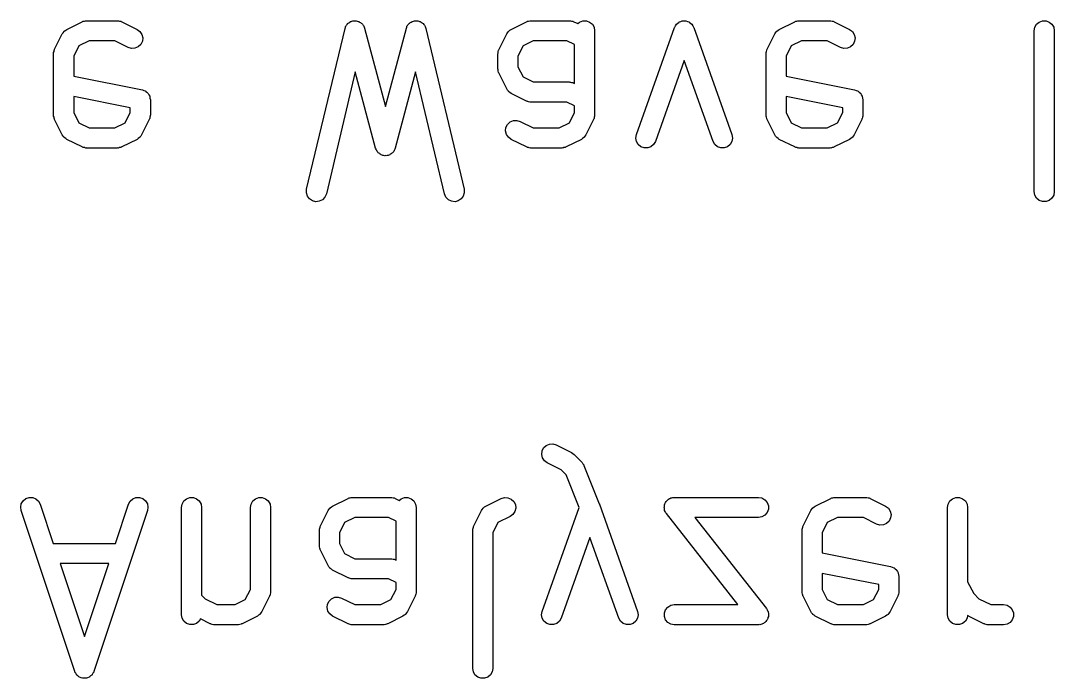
# Model space of a CAD drawing. Extents: x 91.3 to 189.8, y -113.5 to -60.4.
# Drawn here: x 175.52 to 180.66, y -96.21 to -92.94 of the extents above; entities that cross this region are included whole.
import ezdxf

# ---------------------------------------------------------------- set-up
doc = ezdxf.new("R2010")
doc.units = 0
doc.header["$MEASUREMENT"] = 0
doc.layers.add('BLACK', color=7, linetype='CONTINUOUS')

msp = doc.modelspace()

# ---------------------------------------------------------------- linework, layer by layer
at = {"layer": 'Black'}
for p, q in [((175.745, -92.9858), (175.75, -92.9815)), ((175.75, -92.9815), (175.827, -92.9434)), ((175.827, -92.9434), (175.829, -92.9426)), ((175.829, -92.9426), (175.832, -92.9411)), ((175.832, -92.9411), (175.838, -92.9401)), ((175.838, -92.9401), (175.843, -92.9384)), ((175.843, -92.9384), (175.846, -92.9386)), ((175.846, -92.9386), (175.849, -92.9381)), ((175.849, -92.9381), (176.001, -92.9381)), ((176.001, -92.9381), (176.004, -92.9386)), ((176.004, -92.9386), (176.007, -92.9384)), ((176.007, -92.9384), (176.013, -92.9401)), ((176.013, -92.9401), (176.019, -92.9411)), ((176.019, -92.9411), (176.021, -92.9426)), ((176.021, -92.9426), (176.024, -92.9434)), ((176.024, -92.9434), (176.1, -92.9815)), ((176.1, -92.9815), (176.114, -92.9918)), ((176.943, -93.7765), (177.134, -92.9765)), ((177.134, -92.9765), (177.136, -92.9718)), ((177.136, -92.9718), (177.137, -92.9669)), ((177.137, -92.9669), (177.139, -92.9639)), ((177.139, -92.9639), (177.141, -92.9606)), ((177.141, -92.9606), (177.144, -92.9569)), ((177.144, -92.9569), (177.147, -92.9527)), ((177.147, -92.9527), (177.15, -92.9506)), ((177.15, -92.9506), (177.153, -92.948)), ((177.153, -92.948), (177.157, -92.9457)), ((177.157, -92.9457), (177.161, -92.9428)), ((177.161, -92.9428), (177.165, -92.9418)), ((177.165, -92.9418), (177.168, -92.9402)), ((177.168, -92.9402), (177.173, -92.9396)), ((177.173, -92.9396), (177.178, -92.9383)), ((177.178, -92.9383), (177.182, -92.9386)), ((177.182, -92.9386), (177.185, -92.9382)), ((177.185, -92.9382), (177.19, -92.9394)), ((177.19, -92.9394), (177.195, -92.9398)), ((177.195, -92.9398), (177.199, -92.9414)), ((177.199, -92.9414), (177.202, -92.9422)), ((177.202, -92.9422), (177.206, -92.945)), ((177.206, -92.945), (177.211, -92.9472)), ((177.211, -92.9472), (177.214, -92.9498)), ((177.214, -92.9498), (177.217, -92.9518)), ((177.217, -92.9518), (177.22, -92.9559)), ((177.22, -92.9559), (177.223, -92.9595)), ((177.223, -92.9595), (177.225, -92.9628)), ((177.225, -92.9628), (177.227, -92.9657)), ((177.227, -92.9657), (177.229, -92.9706)), ((177.229, -92.9706), (177.231, -92.9752)), ((177.231, -92.9752), (177.335, -93.3655)), ((177.335, -93.3655), (177.439, -92.9752)), ((177.439, -92.9752), (177.441, -92.9706)), ((177.441, -92.9706), (177.442, -92.9657)), ((177.442, -92.9657), (177.445, -92.9628)), ((177.445, -92.9628), (177.446, -92.9595)), ((177.446, -92.9595), (177.45, -92.9559)), ((177.45, -92.9559), (177.453, -92.9518)), ((177.453, -92.9518), (177.456, -92.9498)), ((177.456, -92.9498), (177.458, -92.9472)), ((177.458, -92.9472), (177.463, -92.945)), ((177.463, -92.945), (177.467, -92.9422)), ((177.467, -92.9422), (177.471, -92.9414)), ((177.471, -92.9414), (177.474, -92.9398)), ((177.474, -92.9398), (177.479, -92.9394)), ((177.479, -92.9394), (177.484, -92.9382)), ((177.484, -92.9382), (177.488, -92.9386)), ((177.488, -92.9386), (177.491, -92.9383)), ((177.491, -92.9383), (177.496, -92.9396)), ((177.496, -92.9396), (177.501, -92.9402)), ((177.501, -92.9402), (177.505, -92.9418)), ((177.505, -92.9418), (177.508, -92.9428)), ((177.508, -92.9428), (177.512, -92.9457)), ((177.512, -92.9457), (177.517, -92.948)), ((177.517, -92.948), (177.519, -92.9506)), ((177.519, -92.9506), (177.522, -92.9527)), ((177.522, -92.9527), (177.525, -92.9569)), ((177.525, -92.9569), (177.529, -92.9606)), ((177.529, -92.9606), (177.53, -92.9639)), ((177.53, -92.9639), (177.532, -92.9669)), ((177.532, -92.9669), (177.534, -92.9718)), ((177.534, -92.9718), (177.536, -92.9765)), ((177.536, -92.9765), (177.726, -93.7765)), ((177.954, -92.9858), (177.96, -92.9815)), ((177.96, -92.9815), (178.036, -92.9434)), ((178.036, -92.9434), (178.039, -92.9426)), ((178.039, -92.9426), (178.041, -92.9411)), ((178.041, -92.9411), (178.047, -92.9401)), ((178.047, -92.9401), (178.053, -92.9384)), ((178.053, -92.9384), (178.056, -92.9386)), ((178.056, -92.9386), (178.059, -92.9381)), ((178.059, -92.9381), (178.249, -92.9381)), ((178.249, -92.9381), (178.252, -92.9386)), ((178.252, -92.9386), (178.255, -92.9384)), ((178.255, -92.9384), (178.26, -92.9401)), ((178.26, -92.9401), (178.266, -92.9411)), ((178.266, -92.9411), (178.269, -92.9426)), ((178.269, -92.9426), (178.271, -92.9434)), ((178.271, -92.9434), (178.291, -92.9529)), ((178.291, -92.9529), (178.3, -92.9448)), ((178.3, -92.9448), (178.317, -92.9389)), ((178.317, -92.9389), (178.334, -92.9389)), ((178.334, -92.9389), (178.35, -92.9448)), ((178.35, -92.9448), (178.364, -92.956)), ((178.364, -92.956), (178.372, -92.971)), ((178.372, -92.971), (178.375, -92.9881)), ((178.583, -93.5046), (178.773, -92.9713)), ((178.773, -92.9713), (178.774, -92.971)), ((178.774, -92.9707), (178.778, -92.9635)), ((178.774, -92.971), (178.774, -92.9707)), ((178.778, -92.9635), (178.782, -92.9562)), ((178.782, -92.9557), (178.789, -92.9504)), ((178.782, -92.956), (178.782, -92.9557)), ((178.782, -92.9562), (178.782, -92.956)), ((178.789, -92.9504), (178.795, -92.9449)), ((178.795, -92.9449), (178.796, -92.9448)), ((178.796, -92.9446), (178.804, -92.9418)), ((178.796, -92.9448), (178.796, -92.9446)), ((178.804, -92.9418), (178.811, -92.9389)), ((178.811, -92.9389), (178.812, -92.9389)), ((178.812, -92.9389), (178.812, -92.9388)), ((178.812, -92.9388), (178.82, -92.9389)), ((178.82, -92.9389), (178.829, -92.9388)), ((178.829, -92.9388), (178.829, -92.9389)), ((178.829, -92.9389), (178.829, -92.9389)), ((178.829, -92.9389), (178.837, -92.9418)), ((178.837, -92.9418), (178.845, -92.9446)), ((178.845, -92.9446), (178.845, -92.9448)), ((178.845, -92.9448), (178.846, -92.9449)), ((178.846, -92.9449), (178.852, -92.9504)), ((178.852, -92.9504), (178.859, -92.9557)), ((178.859, -92.9557), (178.859, -92.956)), ((178.859, -92.956), (178.859, -92.9562)), ((178.859, -92.9562), (178.863, -92.9635)), ((178.863, -92.9635), (178.867, -92.9707)), ((178.867, -92.9707), (178.867, -92.971)), ((178.867, -92.971), (178.868, -92.9713)), ((178.868, -92.9713), (179.058, -93.5046)), ((179.287, -92.9858), (179.293, -92.9815)), ((179.293, -92.9815), (179.37, -92.9434)), ((179.37, -92.9434), (179.372, -92.9426)), ((179.372, -92.9426), (179.375, -92.9411)), ((179.375, -92.9411), (179.381, -92.9401)), ((179.381, -92.9401), (179.386, -92.9384)), ((179.386, -92.9384), (179.389, -92.9386)), ((179.389, -92.9386), (179.392, -92.9381)), ((179.392, -92.9381), (179.544, -92.9381)), ((179.544, -92.9381), (179.547, -92.9386)), ((179.547, -92.9386), (179.55, -92.9384)), ((179.55, -92.9384), (179.556, -92.9401)), ((179.556, -92.9401), (179.561, -92.9411)), ((179.561, -92.9411), (179.564, -92.9426)), ((179.564, -92.9426), (179.567, -92.9434)), ((179.567, -92.9434), (179.643, -92.9815)), ((179.643, -92.9815), (179.657, -92.9918)), ((180.561, -92.9881), (180.564, -92.971)), ((180.564, -92.971), (180.573, -92.956)), ((180.573, -92.956), (180.586, -92.9448)), ((180.586, -92.9448), (180.602, -92.9389)), ((180.602, -92.9389), (180.62, -92.9389)), ((180.62, -92.9389), (180.636, -92.9448)), ((180.636, -92.9448), (180.649, -92.956)), ((180.649, -92.956), (180.658, -92.971)), ((180.658, -92.971), (180.661, -92.9881)), ((175.69, -93.08), (175.728, -93.0038)), ((175.728, -93.0038), (175.733, -92.9979)), ((175.733, -92.9979), (175.737, -92.9918)), ((175.737, -92.9918), (175.738, -92.991)), ((175.738, -92.9899), (175.745, -92.9858)), ((175.738, -92.991), (175.738, -92.9899)), ((176.114, -92.9918), (176.123, -93.0063)), ((176.123, -93.0063), (176.128, -93.0232)), ((176.128, -93.0232), (176.126, -93.0404)), ((177.9, -93.08), (177.938, -93.0038)), ((177.938, -93.0038), (177.942, -92.9979)), ((177.942, -92.9979), (177.946, -92.9918)), ((177.946, -92.9918), (177.947, -92.991)), ((177.947, -92.991), (177.948, -92.9899)), ((177.948, -92.9899), (177.954, -92.9858)), ((178.375, -92.9881), (178.375, -93.4071)), ((179.233, -93.08), (179.271, -93.0038)), ((179.271, -93.0038), (179.275, -92.9979)), ((179.275, -92.9979), (179.279, -92.9918)), ((179.279, -92.9918), (179.281, -92.991)), ((179.281, -92.9899), (179.287, -92.9858)), ((179.281, -92.991), (179.281, -92.9899)), ((179.657, -92.9918), (179.666, -93.0063)), ((179.666, -93.0063), (179.67, -93.0232)), ((179.67, -93.0232), (179.668, -93.0404)), ((180.561, -93.7881), (180.561, -92.9881)), ((180.661, -92.9881), (180.661, -93.7881)), ((175.687, -93.0911), (175.688, -93.0853)), ((175.688, -93.0853), (175.689, -93.0828)), ((175.689, -93.0828), (175.69, -93.08)), ((175.81, -93.0635), (175.785, -93.1142)), ((175.861, -93.0381), (175.81, -93.0635)), ((175.99, -93.0381), (175.861, -93.0381)), ((176.055, -93.0709), (175.99, -93.0381)), ((176.072, -93.0759), (176.055, -93.0709)), ((176.089, -93.0748), (176.072, -93.0759)), ((176.105, -93.0679), (176.089, -93.0748)), ((176.118, -93.056), (176.105, -93.0679)), ((176.126, -93.0404), (176.118, -93.056)), ((177.896, -93.0911), (177.897, -93.0853)), ((177.897, -93.0853), (177.899, -93.0828)), ((177.899, -93.0828), (177.9, -93.08)), ((178.02, -93.0635), (177.994, -93.1142)), ((178.07, -93.0381), (178.02, -93.0635)), ((178.237, -93.0381), (178.07, -93.0381)), ((178.275, -93.0571), (178.237, -93.0381)), ((178.275, -93.2501), (178.275, -93.0571)), ((179.23, -93.0911), (179.231, -93.0853)), ((179.231, -93.0853), (179.232, -93.0828)), ((179.232, -93.0828), (179.233, -93.08)), ((179.353, -93.0635), (179.328, -93.1142)), ((179.404, -93.0381), (179.353, -93.0635)), ((179.532, -93.0381), (179.404, -93.0381)), ((179.598, -93.0709), (179.532, -93.0381)), ((179.615, -93.0759), (179.598, -93.0709)), ((179.632, -93.0748), (179.615, -93.0759)), ((179.648, -93.0679), (179.632, -93.0748)), ((179.661, -93.056), (179.648, -93.0679)), ((179.668, -93.0404), (179.661, -93.056)), ((175.685, -93.0967), (175.687, -93.0911)), ((175.685, -93.0995), (175.685, -93.0967)), ((175.685, -93.1024), (175.685, -93.0995)), ((175.685, -93.4071), (175.685, -93.1024)), ((175.785, -93.1142), (175.785, -93.2138)), ((177.894, -93.1024), (177.895, -93.0995)), ((177.894, -93.1786), (177.894, -93.1024)), ((177.895, -93.0967), (177.896, -93.0911)), ((177.895, -93.0995), (177.895, -93.0967)), ((177.994, -93.1142), (177.994, -93.1668)), ((178.82, -93.1368), (178.677, -93.5382)), ((178.964, -93.5382), (178.82, -93.1368)), ((179.228, -93.0967), (179.23, -93.0911)), ((179.228, -93.0995), (179.228, -93.0967)), ((179.228, -93.1024), (179.228, -93.0995)), ((179.228, -93.4071), (179.228, -93.1024)), ((179.328, -93.1142), (179.328, -93.2138)), ((177.895, -93.1814), (177.894, -93.1786)), ((177.895, -93.1843), (177.895, -93.1814)), ((177.896, -93.1899), (177.895, -93.1843)), ((177.994, -93.1668), (178.02, -93.2175)), ((175.785, -93.2138), (176.126, -93.2819)), ((177.185, -93.1924), (177.041, -93.7997)), ((177.286, -93.5724), (177.185, -93.1924)), ((177.484, -93.1924), (177.383, -93.5724)), ((177.629, -93.7997), (177.484, -93.1924)), ((177.897, -93.1957), (177.896, -93.1899)), ((177.899, -93.1982), (177.897, -93.1957)), ((177.9, -93.2009), (177.899, -93.1982)), ((177.938, -93.2771), (177.9, -93.2009)), ((178.02, -93.2175), (178.07, -93.2429)), ((179.328, -93.2138), (179.668, -93.2819)), ((176.126, -93.2819), (176.133, -93.2849)), ((176.133, -93.2849), (176.141, -93.2877)), ((176.141, -93.2877), (176.141, -93.288)), ((176.141, -93.288), (176.142, -93.2882)), ((176.142, -93.2882), (176.148, -93.2936)), ((177.942, -93.283), (177.938, -93.2771)), ((177.946, -93.2891), (177.942, -93.283)), ((177.947, -93.29), (177.946, -93.2891)), ((177.948, -93.2911), (177.947, -93.29)), ((178.07, -93.2429), (178.249, -93.2429)), ((178.249, -93.2429), (178.252, -93.2434)), ((178.252, -93.2434), (178.255, -93.2432)), ((178.255, -93.2432), (178.26, -93.2449)), ((178.26, -93.2449), (178.266, -93.2459)), ((178.266, -93.2459), (178.269, -93.2473)), ((178.269, -93.2473), (178.271, -93.2481)), ((178.271, -93.2481), (178.275, -93.2501)), ((179.668, -93.2819), (179.676, -93.2849)), ((179.676, -93.2849), (179.684, -93.2877)), ((179.684, -93.2877), (179.684, -93.288)), ((179.684, -93.288), (179.685, -93.2882)), ((179.685, -93.2882), (179.691, -93.2936)), ((176.066, -93.3719), (175.785, -93.3158)), ((175.785, -93.3158), (175.785, -93.3953)), ((176.148, -93.2936), (176.154, -93.2988)), ((176.154, -93.2988), (176.154, -93.2993)), ((176.154, -93.2993), (176.155, -93.2997)), ((176.155, -93.2997), (176.159, -93.3068)), ((176.159, -93.3068), (176.163, -93.3139)), ((176.163, -93.3139), (176.163, -93.3144)), ((176.163, -93.3144), (176.163, -93.3149)), ((176.163, -93.3149), (176.164, -93.3229)), ((176.164, -93.3229), (176.166, -93.331)), ((176.166, -93.331), (176.166, -93.4071)), ((177.954, -93.2951), (177.948, -93.2911)), ((177.96, -93.2995), (177.954, -93.2951)), ((178.036, -93.3376), (177.96, -93.2995)), ((178.039, -93.3384), (178.036, -93.3376)), ((178.041, -93.3398), (178.039, -93.3384)), ((178.047, -93.3409), (178.041, -93.3398)), ((178.053, -93.3425), (178.047, -93.3409)), ((178.056, -93.3424), (178.053, -93.3425)), ((178.059, -93.3429), (178.056, -93.3424)), ((179.609, -93.3719), (179.328, -93.3158)), ((179.328, -93.3158), (179.328, -93.3953)), ((179.691, -93.2936), (179.697, -93.2988)), ((179.697, -93.2988), (179.697, -93.2993)), ((179.697, -93.2993), (179.698, -93.2997)), ((179.698, -93.2997), (179.701, -93.3068)), ((179.701, -93.3068), (179.706, -93.3139)), ((179.706, -93.3139), (179.706, -93.3144)), ((179.706, -93.3144), (179.706, -93.3149)), ((179.706, -93.3149), (179.707, -93.3229)), ((179.707, -93.3229), (179.709, -93.331)), ((179.709, -93.331), (179.709, -93.4071)), ((176.066, -93.3953), (176.066, -93.3719)), ((178.237, -93.3429), (178.059, -93.3429)), ((178.275, -93.3619), (178.237, -93.3429)), ((178.275, -93.3953), (178.275, -93.3619)), ((179.609, -93.3953), (179.609, -93.3719)), ((175.685, -93.41), (175.685, -93.4071)), ((175.685, -93.4129), (175.685, -93.41)), ((175.687, -93.4185), (175.685, -93.4129)), ((175.688, -93.4242), (175.687, -93.4185)), ((175.689, -93.4267), (175.688, -93.4242)), ((175.69, -93.4295), (175.689, -93.4267)), ((175.728, -93.5057), (175.69, -93.4295)), ((175.785, -93.3953), (175.81, -93.4461)), ((176.04, -93.4461), (176.066, -93.3953)), ((176.16, -93.4295), (176.122, -93.5057)), ((176.161, -93.4267), (176.16, -93.4295)), ((176.163, -93.4242), (176.161, -93.4267)), ((176.164, -93.4185), (176.163, -93.4242)), ((176.165, -93.4129), (176.164, -93.4185)), ((176.166, -93.4071), (176.165, -93.41)), ((176.165, -93.41), (176.165, -93.4129)), ((177.942, -93.4535), (177.955, -93.4416)), ((177.955, -93.4416), (177.971, -93.4347)), ((177.971, -93.4347), (177.988, -93.4337)), ((177.988, -93.4337), (178.005, -93.4386)), ((178.005, -93.4386), (178.07, -93.4714)), ((178.25, -93.4461), (178.275, -93.3953)), ((178.37, -93.4295), (178.332, -93.5057)), ((178.371, -93.4267), (178.37, -93.4295)), ((178.372, -93.4242), (178.371, -93.4267)), ((178.373, -93.4185), (178.372, -93.4242)), ((178.375, -93.4129), (178.373, -93.4185)), ((178.375, -93.4071), (178.375, -93.41)), ((178.375, -93.41), (178.375, -93.4129)), ((179.228, -93.41), (179.228, -93.4071)), ((179.228, -93.4129), (179.228, -93.41)), ((179.23, -93.4185), (179.228, -93.4129)), ((179.231, -93.4242), (179.23, -93.4185)), ((179.232, -93.4267), (179.231, -93.4242)), ((179.233, -93.4295), (179.232, -93.4267)), ((179.271, -93.5057), (179.233, -93.4295)), ((179.328, -93.3953), (179.353, -93.4461)), ((179.583, -93.4461), (179.609, -93.3953)), ((179.703, -93.4295), (179.665, -93.5057)), ((179.704, -93.4267), (179.703, -93.4295)), ((179.706, -93.4242), (179.704, -93.4267)), ((179.707, -93.4185), (179.706, -93.4242)), ((179.708, -93.4129), (179.707, -93.4185)), ((179.709, -93.4071), (179.708, -93.41)), ((179.708, -93.41), (179.708, -93.4129)), ((175.81, -93.4461), (175.861, -93.4714)), ((175.861, -93.4714), (175.99, -93.4714)), ((175.99, -93.4714), (176.04, -93.4461)), ((177.932, -93.4863), (177.934, -93.4691)), ((177.937, -93.5032), (177.932, -93.4863)), ((177.934, -93.4691), (177.942, -93.4535)), ((178.07, -93.4714), (178.199, -93.4714)), ((178.199, -93.4714), (178.25, -93.4461)), ((179.353, -93.4461), (179.404, -93.4714)), ((179.404, -93.4714), (179.532, -93.4714)), ((179.532, -93.4714), (179.583, -93.4461)), ((175.733, -93.5116), (175.728, -93.5057)), ((175.737, -93.5177), (175.733, -93.5116)), ((175.738, -93.5185), (175.737, -93.5177)), ((175.738, -93.5196), (175.738, -93.5185)), ((175.745, -93.5237), (175.738, -93.5196)), ((175.75, -93.5281), (175.745, -93.5237)), ((175.827, -93.5661), (175.75, -93.5281)), ((176.1, -93.5281), (176.024, -93.5661)), ((176.106, -93.5237), (176.1, -93.5281)), ((176.112, -93.5196), (176.106, -93.5237)), ((176.113, -93.5185), (176.112, -93.5196)), ((176.114, -93.5177), (176.113, -93.5185)), ((176.118, -93.5116), (176.114, -93.5177)), ((176.122, -93.5057), (176.118, -93.5116)), ((177.946, -93.5177), (177.937, -93.5032)), ((177.96, -93.5281), (177.946, -93.5177)), ((178.036, -93.5661), (177.96, -93.5281)), ((178.31, -93.5281), (178.233, -93.5661)), ((178.315, -93.5237), (178.31, -93.5281)), ((178.322, -93.5196), (178.315, -93.5237)), ((178.323, -93.5177), (178.322, -93.5185)), ((178.322, -93.5185), (178.322, -93.5196)), ((178.327, -93.5116), (178.323, -93.5177)), ((178.332, -93.5057), (178.327, -93.5116)), ((178.58, -93.5217), (178.583, -93.5046)), ((178.583, -93.5388), (178.58, -93.5217)), ((178.592, -93.5538), (178.583, -93.5388)), ((178.677, -93.5382), (178.668, -93.5533)), ((178.972, -93.5533), (178.964, -93.5382)), ((179.058, -93.5388), (179.049, -93.5538)), ((179.058, -93.5046), (179.061, -93.5217)), ((179.061, -93.5217), (179.058, -93.5388)), ((179.275, -93.5116), (179.271, -93.5057)), ((179.279, -93.5177), (179.275, -93.5116)), ((179.281, -93.5185), (179.279, -93.5177)), ((179.281, -93.5196), (179.281, -93.5185)), ((179.287, -93.5237), (179.281, -93.5196)), ((179.293, -93.5281), (179.287, -93.5237)), ((179.37, -93.5661), (179.293, -93.5281)), ((179.643, -93.5281), (179.567, -93.5661)), ((179.649, -93.5237), (179.643, -93.5281)), ((179.655, -93.5196), (179.649, -93.5237)), ((179.656, -93.5185), (179.655, -93.5196)), ((179.657, -93.5177), (179.656, -93.5185)), ((179.661, -93.5116), (179.657, -93.5177)), ((179.665, -93.5057), (179.661, -93.5116)), ((175.829, -93.567), (175.827, -93.5661)), ((175.832, -93.5684), (175.829, -93.567)), ((175.838, -93.5694), (175.832, -93.5684)), ((175.843, -93.5711), (175.838, -93.5694)), ((175.846, -93.5709), (175.843, -93.5711)), ((175.849, -93.5714), (175.846, -93.5709)), ((176.001, -93.5714), (175.849, -93.5714)), ((176.004, -93.5709), (176.001, -93.5714)), ((176.007, -93.5711), (176.004, -93.5709)), ((176.013, -93.5694), (176.007, -93.5711)), ((176.019, -93.5684), (176.013, -93.5694)), ((176.021, -93.567), (176.019, -93.5684)), ((176.024, -93.5661), (176.021, -93.567)), ((177.288, -93.5764), (177.286, -93.5724)), ((177.289, -93.5807), (177.288, -93.5764)), ((177.292, -93.5842), (177.289, -93.5807)), ((177.294, -93.5882), (177.292, -93.5842)), ((177.297, -93.5913), (177.294, -93.5882)), ((177.299, -93.5949), (177.297, -93.5913)), ((177.303, -93.5974), (177.299, -93.5949)), ((177.306, -93.6004), (177.303, -93.5974)), ((177.367, -93.5974), (177.363, -93.6004)), ((177.37, -93.5949), (177.367, -93.5974)), ((177.373, -93.5913), (177.37, -93.5949)), ((177.376, -93.5882), (177.373, -93.5913)), ((177.378, -93.5842), (177.376, -93.5882)), ((177.38, -93.5807), (177.378, -93.5842)), ((177.381, -93.5764), (177.38, -93.5807)), ((177.383, -93.5724), (177.381, -93.5764)), ((178.039, -93.567), (178.036, -93.5661)), ((178.041, -93.5684), (178.039, -93.567)), ((178.047, -93.5694), (178.041, -93.5684)), ((178.053, -93.5711), (178.047, -93.5694)), ((178.056, -93.5709), (178.053, -93.5711)), ((178.059, -93.5714), (178.056, -93.5709)), ((178.211, -93.5714), (178.059, -93.5714)), ((178.214, -93.5709), (178.211, -93.5714)), ((178.217, -93.5711), (178.214, -93.5709)), ((178.222, -93.5694), (178.217, -93.5711)), ((178.228, -93.5684), (178.222, -93.5694)), ((178.231, -93.567), (178.228, -93.5684)), ((178.233, -93.5661), (178.231, -93.567)), ((178.605, -93.5649), (178.592, -93.5538)), ((178.622, -93.5707), (178.605, -93.5649)), ((178.639, -93.5706), (178.622, -93.5707)), ((178.655, -93.5646), (178.639, -93.5706)), ((178.668, -93.5533), (178.655, -93.5646)), ((178.986, -93.5646), (178.972, -93.5533)), ((179.002, -93.5706), (178.986, -93.5646)), ((179.019, -93.5707), (179.002, -93.5706)), ((179.036, -93.5649), (179.019, -93.5707)), ((179.049, -93.5538), (179.036, -93.5649)), ((179.372, -93.567), (179.37, -93.5661)), ((179.375, -93.5684), (179.372, -93.567)), ((179.381, -93.5694), (179.375, -93.5684)), ((179.386, -93.5711), (179.381, -93.5694)), ((179.389, -93.5709), (179.386, -93.5711)), ((179.392, -93.5714), (179.389, -93.5709)), ((179.544, -93.5714), (179.392, -93.5714)), ((179.547, -93.5709), (179.544, -93.5714)), ((179.55, -93.5711), (179.547, -93.5709)), ((179.556, -93.5694), (179.55, -93.5711)), ((179.561, -93.5684), (179.556, -93.5694)), ((179.564, -93.567), (179.561, -93.5684)), ((179.567, -93.5661), (179.564, -93.567)), ((177.31, -93.6023), (177.306, -93.6004)), ((177.314, -93.6049), (177.31, -93.6023)), ((177.318, -93.606), (177.314, -93.6049)), ((177.322, -93.6078), (177.318, -93.606)), ((177.326, -93.6082), (177.322, -93.6078)), ((177.33, -93.6093), (177.326, -93.6082)), ((177.335, -93.609), (177.33, -93.6093)), ((177.339, -93.6093), (177.335, -93.609)), ((177.343, -93.6082), (177.339, -93.6093)), ((177.348, -93.6078), (177.343, -93.6082)), ((177.352, -93.606), (177.348, -93.6078)), ((177.356, -93.6049), (177.352, -93.606)), ((177.359, -93.6023), (177.356, -93.6049)), ((177.363, -93.6004), (177.359, -93.6023)), ((176.942, -93.7938), (176.943, -93.7765)), ((176.947, -93.8105), (176.942, -93.7938)), ((177.041, -93.7997), (177.034, -93.8156)), ((177.636, -93.8156), (177.629, -93.7997)), ((177.727, -93.7938), (177.722, -93.8105)), ((177.726, -93.7765), (177.727, -93.7938)), ((180.564, -93.8052), (180.561, -93.7881)), ((180.661, -93.7881), (180.658, -93.8052)), ((176.958, -93.8244), (176.947, -93.8105)), ((176.972, -93.834), (176.958, -93.8244)), ((176.989, -93.838), (176.972, -93.834)), ((177.006, -93.836), (176.989, -93.838)), ((177.022, -93.8282), (177.006, -93.836)), ((177.034, -93.8156), (177.022, -93.8282)), ((177.648, -93.8282), (177.636, -93.8156)), ((177.663, -93.836), (177.648, -93.8282)), ((177.681, -93.838), (177.663, -93.836)), ((177.697, -93.834), (177.681, -93.838)), ((177.712, -93.8244), (177.697, -93.834)), ((177.722, -93.8105), (177.712, -93.8244)), ((180.573, -93.8202), (180.564, -93.8052)), ((180.586, -93.8314), (180.573, -93.8202)), ((180.602, -93.8373), (180.586, -93.8314)), ((180.62, -93.8373), (180.602, -93.8373)), ((180.636, -93.8314), (180.62, -93.8373)), ((180.649, -93.8202), (180.636, -93.8314)), ((180.658, -93.8052), (180.649, -93.8202)), ((178.112, -95.0944), (178.114, -95.0772)), ((178.114, -95.0772), (178.121, -95.0616)), ((178.121, -95.0616), (178.134, -95.0497)), ((178.134, -95.0497), (178.15, -95.0428)), ((178.15, -95.0428), (178.167, -95.0418)), ((178.167, -95.0418), (178.184, -95.0467)), ((178.184, -95.0467), (178.26, -95.0848)), ((178.26, -95.0848), (178.266, -95.0896)), ((178.266, -95.0896), (178.273, -95.0942)), ((178.116, -95.1113), (178.112, -95.0944)), ((178.125, -95.1258), (178.116, -95.1113)), ((178.139, -95.1362), (178.125, -95.1258)), ((178.208, -95.1706), (178.139, -95.1362)), ((178.273, -95.0942), (178.311, -95.1323)), ((178.311, -95.1323), (178.312, -95.1334)), ((178.312, -95.1334), (178.313, -95.1343)), ((178.313, -95.1343), (178.317, -95.1405)), ((178.317, -95.1405), (178.321, -95.1465)), ((178.233, -95.1957), (178.208, -95.1706)), ((178.321, -95.1465), (178.321, -95.1478)), ((178.321, -95.1478), (178.322, -95.149)), ((178.322, -95.149), (178.398, -95.3395)), ((178.298, -95.3591), (178.233, -95.1957)), ((175.521, -95.3567), (175.524, -95.3397)), ((175.524, -95.3397), (175.534, -95.3249)), ((175.534, -95.3249), (175.547, -95.3141)), ((175.547, -95.3141), (175.564, -95.3086)), ((175.564, -95.3086), (175.581, -95.3091)), ((175.581, -95.3091), (175.597, -95.3155)), ((175.597, -95.3155), (175.61, -95.327)), ((175.61, -95.327), (175.618, -95.3423)), ((175.618, -95.3423), (175.683, -95.5367)), ((175.992, -95.5367), (176.057, -95.3423)), ((176.057, -95.3423), (176.065, -95.327)), ((176.065, -95.327), (176.078, -95.3155)), ((176.078, -95.3155), (176.094, -95.3091)), ((176.094, -95.3091), (176.112, -95.3086)), ((176.112, -95.3086), (176.128, -95.3141)), ((176.128, -95.3141), (176.142, -95.3249)), ((176.142, -95.3249), (176.151, -95.3397)), ((176.151, -95.3397), (176.154, -95.3567)), ((176.321, -95.3581), (176.324, -95.341)), ((176.324, -95.341), (176.333, -95.326)), ((176.333, -95.326), (176.346, -95.3148)), ((176.346, -95.3148), (176.362, -95.3089)), ((176.362, -95.3089), (176.38, -95.3089)), ((176.38, -95.3089), (176.396, -95.3148)), ((176.396, -95.3148), (176.409, -95.326)), ((176.409, -95.326), (176.418, -95.341)), ((176.418, -95.341), (176.421, -95.3581)), ((176.664, -95.3581), (176.667, -95.341)), ((176.667, -95.341), (176.676, -95.326)), ((176.676, -95.326), (176.689, -95.3148)), ((176.689, -95.3148), (176.705, -95.3089)), ((176.705, -95.3089), (176.722, -95.3089)), ((176.722, -95.3089), (176.739, -95.3148)), ((176.739, -95.3148), (176.752, -95.326)), ((176.752, -95.326), (176.761, -95.341)), ((176.761, -95.341), (176.764, -95.3581)), ((177.072, -95.3515), (177.149, -95.3134)), ((177.149, -95.3134), (177.151, -95.3126)), ((177.151, -95.3126), (177.154, -95.3111)), ((177.154, -95.3111), (177.16, -95.3101)), ((177.16, -95.3101), (177.165, -95.3084)), ((177.165, -95.3084), (177.168, -95.3086)), ((177.168, -95.3086), (177.171, -95.3081)), ((177.171, -95.3081), (177.361, -95.3081)), ((177.361, -95.3081), (177.364, -95.3086)), ((177.364, -95.3086), (177.367, -95.3084)), ((177.367, -95.3084), (177.373, -95.3101)), ((177.373, -95.3101), (177.379, -95.3111)), ((177.379, -95.3111), (177.381, -95.3126)), ((177.381, -95.3126), (177.384, -95.3134)), ((177.384, -95.3134), (177.403, -95.3229)), ((177.403, -95.3229), (177.413, -95.3148)), ((177.413, -95.3148), (177.429, -95.3089)), ((177.429, -95.3089), (177.446, -95.3089)), ((177.446, -95.3089), (177.463, -95.3148)), ((177.463, -95.3148), (177.476, -95.326)), ((177.476, -95.326), (177.485, -95.341)), ((177.485, -95.341), (177.488, -95.3581)), ((177.834, -95.3515), (177.91, -95.3134)), ((177.91, -95.3134), (177.927, -95.3084)), ((177.927, -95.3084), (177.944, -95.3095)), ((177.944, -95.3095), (177.96, -95.3164)), ((177.96, -95.3164), (177.973, -95.3283)), ((177.973, -95.3283), (177.981, -95.3438)), ((177.981, -95.3438), (177.983, -95.3611)), ((178.398, -95.3395), (178.398, -95.3402)), ((178.398, -95.3402), (178.399, -95.3407)), ((178.399, -95.3407), (178.399, -95.341)), ((178.399, -95.341), (178.399, -95.3413)), ((178.399, -95.3413), (178.589, -95.8746)), ((178.722, -95.3494), (178.723, -95.3446)), ((178.723, -95.3446), (178.725, -95.3395)), ((178.725, -95.3395), (178.726, -95.3365)), ((178.726, -95.3365), (178.728, -95.3331)), ((178.728, -95.3331), (178.731, -95.3291)), ((178.731, -95.3291), (178.734, -95.3247)), ((178.734, -95.3247), (178.737, -95.3225)), ((178.737, -95.3225), (178.739, -95.3198)), ((178.739, -95.3198), (178.743, -95.3172)), ((178.743, -95.3172), (178.747, -95.314)), ((178.747, -95.314), (178.751, -95.3129)), ((178.751, -95.3129), (178.754, -95.3111)), ((178.754, -95.3111), (178.759, -95.3102)), ((178.759, -95.3102), (178.764, -95.3086)), ((178.764, -95.3086), (178.767, -95.3087)), ((178.767, -95.3087), (178.771, -95.3081)), ((178.771, -95.3081), (179.19, -95.3081)), ((179.19, -95.3081), (179.207, -95.3111)), ((179.207, -95.3111), (179.222, -95.3198)), ((179.222, -95.3198), (179.233, -95.3331)), ((179.233, -95.3331), (179.239, -95.3494)), ((179.472, -95.3515), (179.549, -95.3134)), ((179.549, -95.3134), (179.551, -95.3126)), ((179.551, -95.3126), (179.554, -95.3111)), ((179.554, -95.3111), (179.56, -95.3101)), ((179.56, -95.3101), (179.565, -95.3084)), ((179.565, -95.3084), (179.568, -95.3086)), ((179.568, -95.3086), (179.571, -95.3081)), ((179.571, -95.3081), (179.723, -95.3081)), ((179.723, -95.3081), (179.726, -95.3086)), ((179.726, -95.3086), (179.729, -95.3084)), ((179.729, -95.3084), (179.735, -95.3101)), ((179.735, -95.3101), (179.74, -95.3111)), ((179.74, -95.3111), (179.743, -95.3126)), ((179.743, -95.3126), (179.746, -95.3134)), ((179.746, -95.3134), (179.822, -95.3515)), ((180.13, -95.3581), (180.133, -95.341)), ((180.133, -95.341), (180.142, -95.326)), ((180.142, -95.326), (180.155, -95.3148)), ((180.155, -95.3148), (180.172, -95.3089)), ((180.172, -95.3089), (180.189, -95.3089)), ((180.189, -95.3089), (180.205, -95.3148)), ((180.205, -95.3148), (180.219, -95.326)), ((180.219, -95.326), (180.227, -95.341)), ((180.227, -95.341), (180.23, -95.3581)), ((175.524, -95.3739), (175.521, -95.3567)), ((175.79, -96.1739), (175.524, -95.3739)), ((176.152, -95.3739), (175.885, -96.1739)), ((176.154, -95.3567), (176.152, -95.3739)), ((176.321, -95.8914), (176.321, -95.3581)), ((176.421, -95.3581), (176.421, -95.7945)), ((176.664, -95.7653), (176.664, -95.3581)), ((176.764, -95.3581), (176.764, -95.7771)), ((177.012, -95.45), (177.05, -95.3738)), ((177.05, -95.3738), (177.054, -95.3679)), ((177.054, -95.3679), (177.058, -95.3618)), ((177.058, -95.3618), (177.06, -95.361)), ((177.06, -95.3599), (177.067, -95.3558)), ((177.06, -95.361), (177.06, -95.3599)), ((177.067, -95.3558), (177.072, -95.3515)), ((177.488, -95.3581), (177.488, -95.7771)), ((177.774, -95.45), (177.812, -95.3738)), ((177.812, -95.3738), (177.816, -95.3679)), ((177.816, -95.3679), (177.82, -95.3618)), ((177.82, -95.3618), (177.821, -95.361)), ((177.821, -95.361), (177.822, -95.3599)), ((177.822, -95.3599), (177.828, -95.3558)), ((177.828, -95.3558), (177.834, -95.3515)), ((177.969, -95.3925), (177.955, -95.4028)), ((177.979, -95.378), (177.969, -95.3925)), ((177.983, -95.3611), (177.979, -95.378)), ((178.114, -95.8746), (178.298, -95.3591)), ((178.721, -95.3565), (178.722, -95.353)), ((178.722, -95.3616), (178.721, -95.3565)), ((178.722, -95.353), (178.722, -95.3494)), ((178.722, -95.3668), (178.722, -95.3616)), ((178.723, -95.3701), (178.722, -95.3668)), ((178.723, -95.3737), (178.723, -95.3701)), ((178.726, -95.3782), (178.723, -95.3737)), ((178.728, -95.3831), (178.726, -95.3782)), ((178.73, -95.3858), (178.728, -95.3831)), ((178.732, -95.389), (178.73, -95.3858)), ((179.087, -95.8414), (178.732, -95.389)), ((179.222, -95.3964), (179.207, -95.4051)), ((179.233, -95.3831), (179.222, -95.3964)), ((179.239, -95.3668), (179.233, -95.3831)), ((179.239, -95.3494), (179.239, -95.3668)), ((179.412, -95.45), (179.45, -95.3738)), ((179.45, -95.3738), (179.454, -95.3679)), ((179.454, -95.3679), (179.458, -95.3618)), ((179.458, -95.3618), (179.46, -95.361)), ((179.46, -95.3599), (179.467, -95.3558)), ((179.46, -95.361), (179.46, -95.3599)), ((179.467, -95.3558), (179.472, -95.3515)), ((179.822, -95.3515), (179.836, -95.3618)), ((179.836, -95.3618), (179.845, -95.3763)), ((179.845, -95.3763), (179.849, -95.3932)), ((179.849, -95.3932), (179.847, -95.4104)), ((180.13, -95.8914), (180.13, -95.3581)), ((180.23, -95.3581), (180.23, -95.7272)), ((177.132, -95.4335), (177.107, -95.4842)), ((177.183, -95.4081), (177.132, -95.4335)), ((177.35, -95.4081), (177.183, -95.4081)), ((177.388, -95.4271), (177.35, -95.4081)), ((177.388, -95.6201), (177.388, -95.4271)), ((177.894, -95.4335), (177.869, -95.4842)), ((177.955, -95.4028), (177.894, -95.4335)), ((179.19, -95.4081), (178.874, -95.4081)), ((178.874, -95.4081), (179.229, -95.8605)), ((179.207, -95.4051), (179.19, -95.4081)), ((179.532, -95.4335), (179.507, -95.4842)), ((179.583, -95.4081), (179.532, -95.4335)), ((179.712, -95.4081), (179.583, -95.4081)), ((179.777, -95.4409), (179.712, -95.4081)), ((179.794, -95.4459), (179.777, -95.4409)), ((179.811, -95.4448), (179.794, -95.4459)), ((179.827, -95.4379), (179.811, -95.4448)), ((179.84, -95.426), (179.827, -95.4379)), ((179.847, -95.4104), (179.84, -95.426)), ((177.007, -95.4667), (177.009, -95.4611)), ((177.007, -95.4695), (177.007, -95.4667)), ((177.007, -95.4724), (177.007, -95.4695)), ((177.007, -95.5486), (177.007, -95.4724)), ((177.009, -95.4611), (177.01, -95.4553)), ((177.01, -95.4553), (177.011, -95.4528)), ((177.011, -95.4528), (177.012, -95.45)), ((177.107, -95.4842), (177.107, -95.5368)), ((177.769, -95.4667), (177.771, -95.4611)), ((177.769, -95.4695), (177.769, -95.4667)), ((177.769, -95.4724), (177.769, -95.4695)), ((177.769, -96.1581), (177.769, -95.4724)), ((177.771, -95.4611), (177.772, -95.4553)), ((177.772, -95.4553), (177.773, -95.4528)), ((177.773, -95.4528), (177.774, -95.45)), ((177.869, -95.4842), (177.869, -96.1581)), ((179.407, -95.4667), (179.409, -95.4611)), ((179.407, -95.4695), (179.407, -95.4667)), ((179.407, -95.4724), (179.407, -95.4695)), ((179.407, -95.7771), (179.407, -95.4724)), ((179.409, -95.4611), (179.41, -95.4553)), ((179.41, -95.4553), (179.411, -95.4528)), ((179.411, -95.4528), (179.412, -95.45)), ((179.507, -95.4842), (179.507, -95.5838)), ((175.683, -95.5367), (175.992, -95.5367)), ((177.007, -95.5514), (177.007, -95.5486)), ((177.007, -95.5543), (177.007, -95.5514)), ((177.107, -95.5368), (177.132, -95.5875)), ((178.352, -95.5068), (178.209, -95.9082)), ((178.495, -95.9082), (178.352, -95.5068)), ((177.009, -95.5599), (177.007, -95.5543)), ((177.01, -95.5657), (177.009, -95.5599)), ((177.011, -95.5682), (177.01, -95.5657)), ((177.012, -95.5709), (177.011, -95.5682)), ((177.05, -95.6471), (177.012, -95.5709)), ((177.132, -95.5875), (177.183, -95.6129)), ((179.507, -95.5838), (179.847, -95.6519)), ((175.717, -95.6367), (175.838, -96)), ((175.959, -95.6367), (175.717, -95.6367)), ((175.838, -96), (175.959, -95.6367)), ((177.054, -95.653), (177.05, -95.6471)), ((177.058, -95.6591), (177.054, -95.653)), ((177.183, -95.6129), (177.361, -95.6129)), ((177.361, -95.6129), (177.364, -95.6134)), ((177.364, -95.6134), (177.367, -95.6132)), ((177.367, -95.6132), (177.373, -95.6149)), ((177.373, -95.6149), (177.379, -95.6159)), ((177.379, -95.6159), (177.381, -95.6173)), ((177.381, -95.6173), (177.384, -95.6181)), ((177.384, -95.6181), (177.388, -95.6201)), ((179.847, -95.6519), (179.855, -95.6549)), ((179.855, -95.6549), (179.863, -95.6577)), ((177.06, -95.66), (177.058, -95.6591)), ((177.06, -95.6611), (177.06, -95.66)), ((177.067, -95.6651), (177.06, -95.6611)), ((177.072, -95.6695), (177.067, -95.6651)), ((177.149, -95.7076), (177.072, -95.6695)), ((179.788, -95.7419), (179.507, -95.6858)), ((179.507, -95.6858), (179.507, -95.7653)), ((179.863, -95.6577), (179.863, -95.658)), ((179.863, -95.658), (179.864, -95.6582)), ((179.864, -95.6582), (179.87, -95.6636)), ((179.87, -95.6636), (179.876, -95.6688)), ((179.876, -95.6688), (179.876, -95.6693)), ((179.876, -95.6693), (179.877, -95.6697)), ((179.877, -95.6697), (179.881, -95.6768)), ((179.881, -95.6768), (179.885, -95.6839)), ((179.885, -95.6839), (179.885, -95.6844)), ((179.885, -95.6844), (179.885, -95.6849)), ((179.885, -95.6849), (179.886, -95.6929)), ((179.886, -95.6929), (179.888, -95.701)), ((179.888, -95.701), (179.888, -95.7771)), ((177.151, -95.7084), (177.149, -95.7076)), ((177.154, -95.7098), (177.151, -95.7084)), ((177.16, -95.7109), (177.154, -95.7098)), ((177.165, -95.7125), (177.16, -95.7109)), ((177.168, -95.7124), (177.165, -95.7125)), ((177.171, -95.7129), (177.168, -95.7124)), ((177.35, -95.7129), (177.171, -95.7129)), ((177.388, -95.7319), (177.35, -95.7129)), ((177.388, -95.7653), (177.388, -95.7319)), ((179.788, -95.7653), (179.788, -95.7419)), ((180.23, -95.7272), (180.26, -95.7856)), ((176.421, -95.7945), (176.439, -95.8122)), ((176.638, -95.8161), (176.664, -95.7653)), ((176.759, -95.7995), (176.72, -95.8757)), ((176.761, -95.7942), (176.759, -95.7967)), ((176.759, -95.7967), (176.759, -95.7995)), ((176.762, -95.7885), (176.761, -95.7942)), ((176.763, -95.7829), (176.762, -95.7885)), ((176.764, -95.7771), (176.763, -95.78)), ((176.763, -95.78), (176.763, -95.7829)), ((177.067, -95.8116), (177.083, -95.8047)), ((177.083, -95.8047), (177.1, -95.8037)), ((177.1, -95.8037), (177.117, -95.8086)), ((177.117, -95.8086), (177.183, -95.8414)), ((177.362, -95.8161), (177.388, -95.7653)), ((177.482, -95.7995), (177.444, -95.8757)), ((177.483, -95.7967), (177.482, -95.7995)), ((177.485, -95.7942), (177.483, -95.7967)), ((177.486, -95.7885), (177.485, -95.7942)), ((177.487, -95.7829), (177.486, -95.7885)), ((177.488, -95.7771), (177.487, -95.78)), ((177.487, -95.78), (177.487, -95.7829)), ((179.407, -95.78), (179.407, -95.7771)), ((179.407, -95.7829), (179.407, -95.78)), ((179.409, -95.7885), (179.407, -95.7829)), ((179.41, -95.7942), (179.409, -95.7885)), ((179.411, -95.7967), (179.41, -95.7942)), ((179.412, -95.7995), (179.411, -95.7967)), ((179.45, -95.8757), (179.412, -95.7995)), ((179.507, -95.7653), (179.532, -95.8161)), ((179.762, -95.8161), (179.788, -95.7653)), ((179.882, -95.7995), (179.844, -95.8757)), ((179.883, -95.7967), (179.882, -95.7995)), ((179.885, -95.7942), (179.883, -95.7967)), ((179.886, -95.7885), (179.885, -95.7942)), ((179.887, -95.7829), (179.886, -95.7885)), ((179.888, -95.7771), (179.887, -95.78)), ((179.887, -95.78), (179.887, -95.7829)), ((180.26, -95.7856), (180.286, -95.8122)), ((176.439, -95.8122), (176.497, -95.8414)), ((176.497, -95.8414), (176.588, -95.8414)), ((176.588, -95.8414), (176.638, -95.8161)), ((177.045, -95.8563), (177.047, -95.8391)), ((177.049, -95.8732), (177.045, -95.8563)), ((177.047, -95.8391), (177.055, -95.8235)), ((177.055, -95.8235), (177.067, -95.8116)), ((177.183, -95.8414), (177.312, -95.8414)), ((177.312, -95.8414), (177.362, -95.8161)), ((178.728, -95.8664), (178.739, -95.8531)), ((178.739, -95.8531), (178.754, -95.8444)), ((178.754, -95.8444), (178.771, -95.8414)), ((178.771, -95.8414), (179.087, -95.8414)), ((179.229, -95.8605), (179.231, -95.8637)), ((179.532, -95.8161), (179.583, -95.8414)), ((179.583, -95.8414), (179.712, -95.8414)), ((179.712, -95.8414), (179.762, -95.8161)), ((180.286, -95.8122), (180.345, -95.8414)), ((180.345, -95.8414), (180.409, -95.8414)), ((180.409, -95.8414), (180.426, -95.8444)), ((180.426, -95.8444), (180.441, -95.8531)), ((180.441, -95.8531), (180.452, -95.8664)), ((176.324, -95.9085), (176.321, -95.8914)), ((176.333, -95.9236), (176.324, -95.9085)), ((176.698, -95.8981), (176.622, -95.9361)), ((176.704, -95.8937), (176.698, -95.8981)), ((176.71, -95.8896), (176.704, -95.8937)), ((176.711, -95.8885), (176.71, -95.8896)), ((176.712, -95.8877), (176.711, -95.8885)), ((176.716, -95.8816), (176.712, -95.8877)), ((176.72, -95.8757), (176.716, -95.8816)), ((177.058, -95.8877), (177.049, -95.8732)), ((177.072, -95.8981), (177.058, -95.8877)), ((177.149, -95.9361), (177.072, -95.8981)), ((177.422, -95.8981), (177.346, -95.9361)), ((177.428, -95.8937), (177.422, -95.8981)), ((177.434, -95.8896), (177.428, -95.8937)), ((177.435, -95.8885), (177.434, -95.8896)), ((177.436, -95.8877), (177.435, -95.8885)), ((177.44, -95.8816), (177.436, -95.8877)), ((177.444, -95.8757), (177.44, -95.8816)), ((178.111, -95.8917), (178.114, -95.8746)), ((178.115, -95.9088), (178.111, -95.8917)), ((178.123, -95.9238), (178.115, -95.9088)), ((178.209, -95.9082), (178.2, -95.9233)), ((178.504, -95.9233), (178.495, -95.9082)), ((178.589, -95.9088), (178.58, -95.9238)), ((178.589, -95.8746), (178.592, -95.8917)), ((178.592, -95.8917), (178.589, -95.9088)), ((178.722, -95.8827), (178.728, -95.8664)), ((178.722, -95.9001), (178.722, -95.8827)), ((178.728, -95.9164), (178.722, -95.9001)), ((179.231, -95.8637), (179.233, -95.8664)), ((179.233, -95.8664), (179.235, -95.8713)), ((179.235, -95.8713), (179.238, -95.8758)), ((179.236, -95.91), (179.235, -95.9131)), ((179.237, -95.905), (179.236, -95.91)), ((179.239, -95.9001), (179.237, -95.905)), ((179.238, -95.8758), (179.238, -95.8794)), ((179.238, -95.8794), (179.239, -95.8827)), ((179.239, -95.8827), (179.239, -95.8879)), ((179.239, -95.8879), (179.24, -95.893)), ((179.24, -95.893), (179.239, -95.8965)), ((179.239, -95.8965), (179.239, -95.9001)), ((179.454, -95.8816), (179.45, -95.8757)), ((179.458, -95.8877), (179.454, -95.8816)), ((179.46, -95.8885), (179.458, -95.8877)), ((179.46, -95.8896), (179.46, -95.8885)), ((179.467, -95.8937), (179.46, -95.8896)), ((179.472, -95.8981), (179.467, -95.8937)), ((179.549, -95.9361), (179.472, -95.8981)), ((179.822, -95.8981), (179.746, -95.9361)), ((179.828, -95.8937), (179.822, -95.8981)), ((179.834, -95.8896), (179.828, -95.8937)), ((179.835, -95.8885), (179.834, -95.8896)), ((179.836, -95.8877), (179.835, -95.8885)), ((179.84, -95.8816), (179.836, -95.8877)), ((179.844, -95.8757), (179.84, -95.8816)), ((180.133, -95.9085), (180.13, -95.8914)), ((180.142, -95.9236), (180.133, -95.9085)), ((180.227, -95.9085), (180.219, -95.9236)), ((180.23, -95.8948), (180.227, -95.9085)), ((180.234, -95.8981), (180.23, -95.8948)), ((180.31, -95.9361), (180.234, -95.8981)), ((180.452, -95.8664), (180.458, -95.8827)), ((180.458, -95.9001), (180.452, -95.9164)), ((180.458, -95.8827), (180.458, -95.9001)), ((176.346, -95.9347), (176.333, -95.9236)), ((176.362, -95.9407), (176.346, -95.9347)), ((176.38, -95.9407), (176.362, -95.9407)), ((176.396, -95.9347), (176.38, -95.9407)), ((176.409, -95.9236), (176.396, -95.9347)), ((176.416, -95.9125), (176.409, -95.9236)), ((176.463, -95.9361), (176.416, -95.9125)), ((176.466, -95.937), (176.463, -95.9361)), ((176.468, -95.9384), (176.466, -95.937)), ((176.474, -95.9394), (176.468, -95.9384)), ((176.48, -95.9411), (176.474, -95.9394)), ((176.482, -95.9409), (176.48, -95.9411)), ((176.485, -95.9414), (176.482, -95.9409)), ((176.6, -95.9414), (176.485, -95.9414)), ((176.602, -95.9409), (176.6, -95.9414)), ((176.605, -95.9411), (176.602, -95.9409)), ((176.611, -95.9394), (176.605, -95.9411)), ((176.617, -95.9384), (176.611, -95.9394)), ((176.619, -95.937), (176.617, -95.9384)), ((176.622, -95.9361), (176.619, -95.937)), ((177.151, -95.937), (177.149, -95.9361)), ((177.154, -95.9384), (177.151, -95.937)), ((177.16, -95.9394), (177.154, -95.9384)), ((177.165, -95.9411), (177.16, -95.9394)), ((177.168, -95.9409), (177.165, -95.9411)), ((177.171, -95.9414), (177.168, -95.9409)), ((177.323, -95.9414), (177.171, -95.9414)), ((177.326, -95.9409), (177.323, -95.9414)), ((177.329, -95.9411), (177.326, -95.9409)), ((177.335, -95.9394), (177.329, -95.9411)), ((177.34, -95.9384), (177.335, -95.9394)), ((177.343, -95.937), (177.34, -95.9384)), ((177.346, -95.9361), (177.343, -95.937)), ((178.137, -95.9349), (178.123, -95.9238)), ((178.153, -95.9407), (178.137, -95.9349)), ((178.17, -95.9406), (178.153, -95.9407)), ((178.187, -95.9346), (178.17, -95.9406)), ((178.2, -95.9233), (178.187, -95.9346)), ((178.517, -95.9346), (178.504, -95.9233)), ((178.533, -95.9406), (178.517, -95.9346)), ((178.551, -95.9407), (178.533, -95.9406)), ((178.567, -95.9349), (178.551, -95.9407)), ((178.58, -95.9238), (178.567, -95.9349)), ((178.739, -95.9297), (178.728, -95.9164)), ((178.754, -95.9384), (178.739, -95.9297)), ((178.771, -95.9414), (178.754, -95.9384)), ((179.19, -95.9414), (178.771, -95.9414)), ((179.194, -95.9408), (179.19, -95.9414)), ((179.197, -95.9409), (179.194, -95.9408)), ((179.202, -95.9393), (179.197, -95.9409)), ((179.207, -95.9384), (179.202, -95.9393)), ((179.21, -95.9366), (179.207, -95.9384)), ((179.214, -95.9355), (179.21, -95.9366)), ((179.218, -95.9323), (179.214, -95.9355)), ((179.222, -95.9297), (179.218, -95.9323)), ((179.224, -95.927), (179.222, -95.9297)), ((179.227, -95.9248), (179.224, -95.927)), ((179.23, -95.9204), (179.227, -95.9248)), ((179.233, -95.9164), (179.23, -95.9204)), ((179.235, -95.9131), (179.233, -95.9164)), ((179.551, -95.937), (179.549, -95.9361)), ((179.554, -95.9384), (179.551, -95.937)), ((179.56, -95.9394), (179.554, -95.9384)), ((179.565, -95.9411), (179.56, -95.9394)), ((179.568, -95.9409), (179.565, -95.9411)), ((179.571, -95.9414), (179.568, -95.9409)), ((179.723, -95.9414), (179.571, -95.9414)), ((179.726, -95.9409), (179.723, -95.9414)), ((179.729, -95.9411), (179.726, -95.9409)), ((179.735, -95.9394), (179.729, -95.9411)), ((179.74, -95.9384), (179.735, -95.9394)), ((179.743, -95.937), (179.74, -95.9384)), ((179.746, -95.9361), (179.743, -95.937)), ((180.155, -95.9347), (180.142, -95.9236)), ((180.172, -95.9407), (180.155, -95.9347)), ((180.189, -95.9407), (180.172, -95.9407)), ((180.205, -95.9347), (180.189, -95.9407)), ((180.219, -95.9236), (180.205, -95.9347)), ((180.313, -95.937), (180.31, -95.9361)), ((180.316, -95.9384), (180.313, -95.937)), ((180.322, -95.9394), (180.316, -95.9384)), ((180.327, -95.9411), (180.322, -95.9394)), ((180.33, -95.9409), (180.327, -95.9411)), ((180.333, -95.9414), (180.33, -95.9409)), ((180.409, -95.9414), (180.333, -95.9414)), ((180.426, -95.9384), (180.409, -95.9414)), ((180.441, -95.9297), (180.426, -95.9384)), ((180.452, -95.9164), (180.441, -95.9297)), ((177.772, -96.1752), (177.769, -96.1581)), ((177.869, -96.1581), (177.866, -96.1752)), ((175.791, -96.1751), (175.79, -96.1739)), ((175.791, -96.1765), (175.791, -96.1751)), ((175.795, -96.1827), (175.791, -96.1765)), ((175.798, -96.1892), (175.795, -96.1827)), ((175.799, -96.1901), (175.798, -96.1892)), ((175.8, -96.1913), (175.799, -96.1901)), ((175.806, -96.1958), (175.8, -96.1913)), ((175.811, -96.2007), (175.806, -96.1958)), ((175.813, -96.2012), (175.811, -96.2007)), ((175.814, -96.2021), (175.813, -96.2012)), ((175.821, -96.2044), (175.814, -96.2021)), ((175.828, -96.2071), (175.821, -96.2044)), ((175.829, -96.2071), (175.828, -96.2071)), ((175.83, -96.2076), (175.829, -96.2071)), ((175.838, -96.2074), (175.83, -96.2076)), ((175.845, -96.2076), (175.838, -96.2074)), ((175.846, -96.2071), (175.845, -96.2076)), ((175.848, -96.2071), (175.846, -96.2071)), ((175.854, -96.2044), (175.848, -96.2071)), ((175.861, -96.2021), (175.854, -96.2044)), ((175.863, -96.2012), (175.861, -96.2021)), ((175.864, -96.2007), (175.863, -96.2012)), ((175.869, -96.1958), (175.864, -96.2007)), ((175.875, -96.1913), (175.869, -96.1958)), ((175.876, -96.1901), (175.875, -96.1913)), ((175.877, -96.1892), (175.876, -96.1901)), ((175.88, -96.1827), (175.877, -96.1892)), ((175.884, -96.1765), (175.88, -96.1827)), ((175.885, -96.1739), (175.884, -96.1751)), ((175.884, -96.1751), (175.884, -96.1765)), ((177.78, -96.1902), (177.772, -96.1752)), ((177.794, -96.2014), (177.78, -96.1902)), ((177.81, -96.2073), (177.794, -96.2014)), ((177.827, -96.2073), (177.81, -96.2073)), ((177.844, -96.2014), (177.827, -96.2073)), ((177.857, -96.1902), (177.844, -96.2014)), ((177.866, -96.1752), (177.857, -96.1902))]:
    msp.add_line(p, q, dxfattribs=at)

doc.saveas('drawing.dxf')
